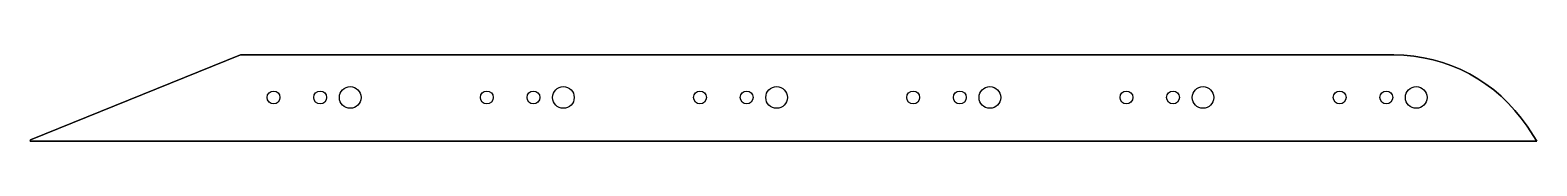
# Model space of a CAD drawing. Header units: inches. Extents: x -15.9 to 1.9, y 2.8 to 3.8.
import ezdxf

# ---------------------------------------------------------------- set-up
doc = ezdxf.new("R2010")
doc.units = ezdxf.units.IN
doc.layers.get('0').update_dxf_attribs({"linetype": 'CONTINUOUS'})

msp = doc.modelspace()

# ---------------------------------------------------------------- linework, layer by layer
for points in [[(-15.874, 2.789), (1.933, 2.789), (1.816, 2.964, 0.250765), (0.244, 3.805), (-13.386, 3.805), (-15.871, 2.801)], [(-15.874, 2.789), (-15.871, 2.801), (-13.386, 3.805), (0.244, 3.805, -0.250765), (1.816, 2.964), (1.933, 2.789)]]:
    msp.add_lwpolyline(points, format="xyb", close=True)
for centre, radius in [((-12.091, 3.303), 0.128), ((-12.091, 3.303), 0.128), ((-9.572, 3.303), 0.128), ((-9.572, 3.303), 0.128), ((-7.052, 3.303), 0.128), ((-7.052, 3.303), 0.128), ((-4.532, 3.303), 0.128), ((-4.532, 3.303), 0.128), ((-2.013, 3.303), 0.128), ((-2.013, 3.303), 0.128), ((0.507, 3.303), 0.128), ((0.507, 3.303), 0.128), ((-12.997, 3.303), 0.0758), ((-12.997, 3.303), 0.0758), ((-12.446, 3.303), 0.0758), ((-12.446, 3.303), 0.0758), ((-10.477, 3.303), 0.0758), ((-10.477, 3.303), 0.0758), ((-9.926, 3.303), 0.0758), ((-9.926, 3.303), 0.0758), ((-7.958, 3.303), 0.0758), ((-7.958, 3.303), 0.0758), ((-7.406, 3.303), 0.0758), ((-7.406, 3.303), 0.0758), ((-5.438, 3.303), 0.0758), ((-5.438, 3.303), 0.0758), ((-4.887, 3.303), 0.0758), ((-4.887, 3.303), 0.0758), ((-2.918, 3.303), 0.0758), ((-2.918, 3.303), 0.0758), ((-2.367, 3.303), 0.0758), ((-2.367, 3.303), 0.0758), ((-0.398, 3.303), 0.0758), ((-0.398, 3.303), 0.0758), ((0.153, 3.303), 0.0758), ((0.153, 3.303), 0.0758)]:
    msp.add_circle(centre, radius)

doc.saveas('drawing.dxf')
